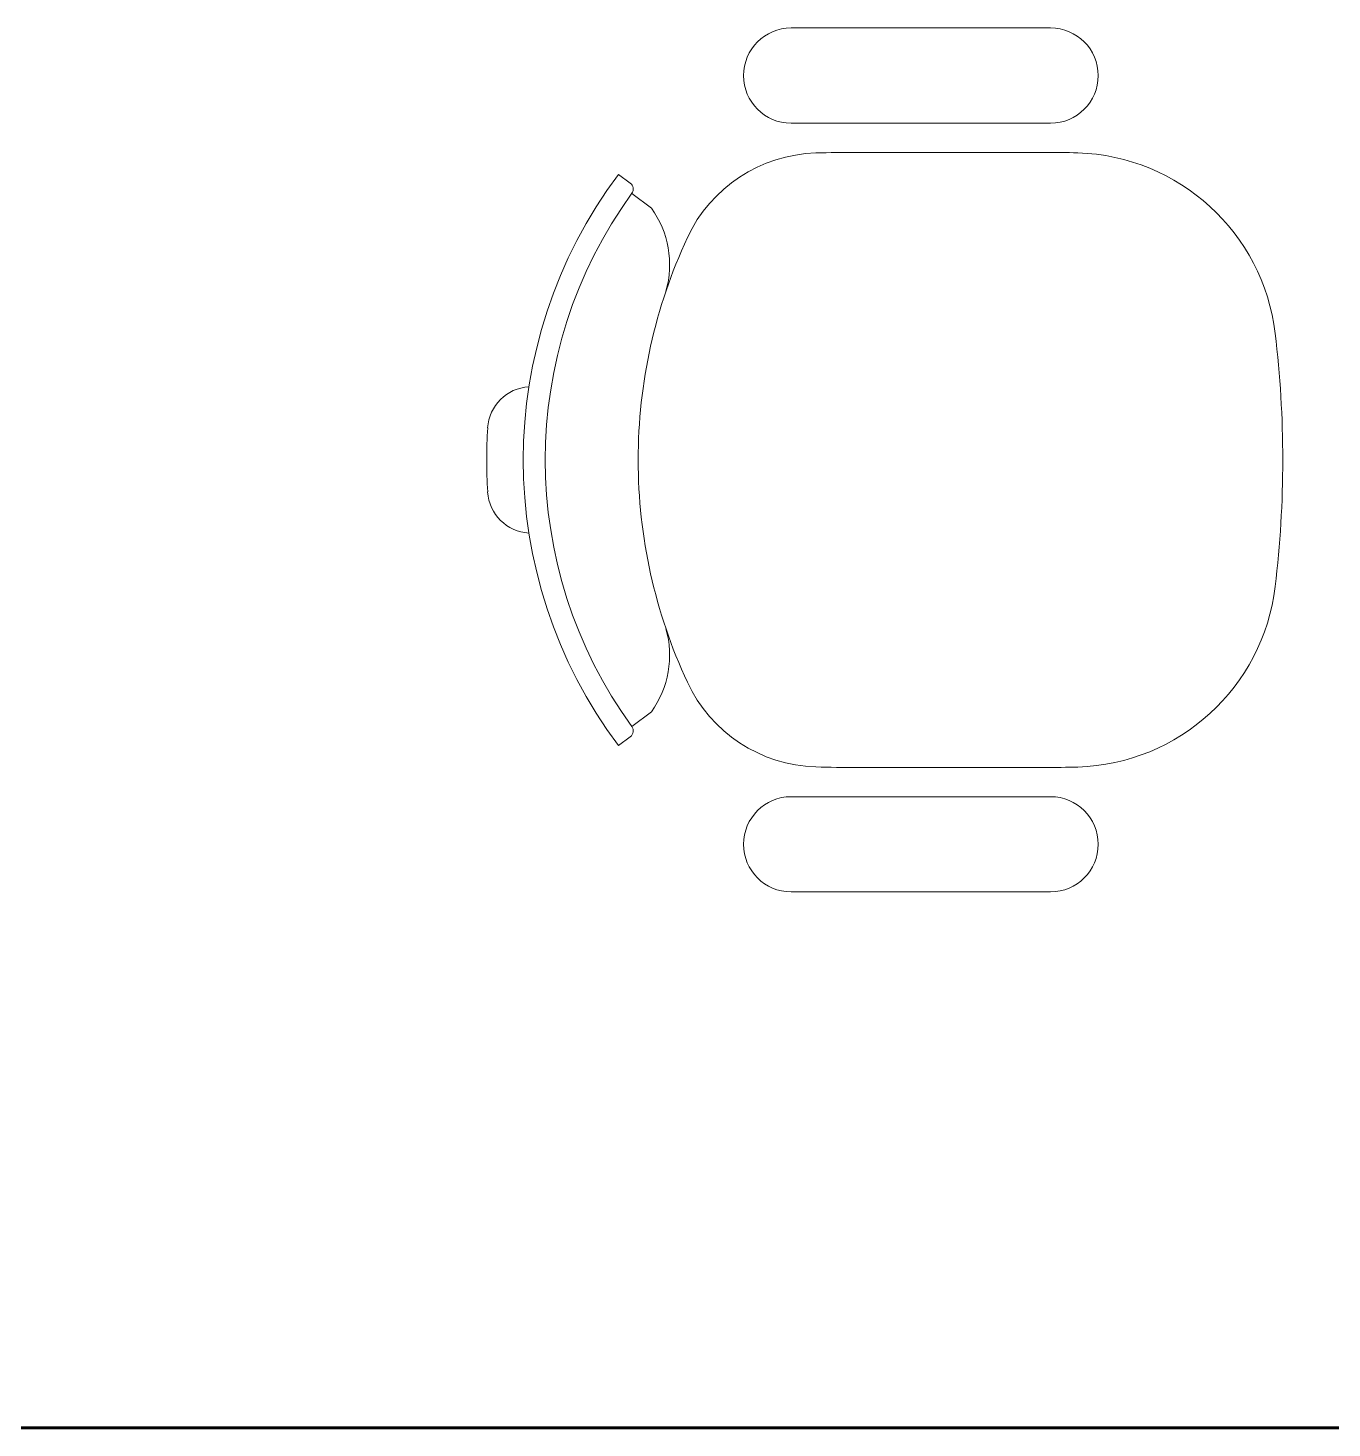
# Model space of a CAD drawing. Header units: millimetres. Extents: x 1127 to 14330, y -137 to 7568.
# Drawn here: x 13152.1 to 13241.1, y 7043.7 to 7139.2 of the extents above; entities that cross this region are included whole.
import ezdxf

# ---------------------------------------------------------------- set-up
doc = ezdxf.new("R2010")
doc.units = ezdxf.units.MM
doc.header["$LTSCALE"] = 0.01
doc.layers.add('0.05', color=8, linetype='Continuous', lineweight=5)
doc.layers.add('0.60', color=4, linetype='Continuous', lineweight=60)

msp = doc.modelspace()

# ---------------------------------------------------------------- linework, layer by layer
at = {"layer": '0.05'}
for p, q in [((13221.871, 7139.248), (13204.16, 7139.248)), ((13221.871, 7132.748), (13204.16, 7132.748)), ((13193.179, 7128.653), (13192.376, 7129.256)), ((13194.622, 7126.947), (13193.279, 7127.953)), ((13194.622, 7092.565), (13193.279, 7091.558)), ((13193.179, 7090.858), (13192.376, 7090.256)), ((13221.871, 7086.764), (13204.16, 7086.764)), ((13221.871, 7080.264), (13204.16, 7080.264))]:
    msp.add_line(p, q, dxfattribs=at)
msp.add_lwpolyline([(13221.462, 7088.756), (13208.654, 7088.756, -0.007386), (13205.848, 7088.797, -0.283766), (13197.076, 7094.576, -0.109248), (13193.719, 7109.756, -0.109248), (13197.076, 7124.935, -0.283766), (13205.848, 7130.714, -0.007386), (13208.654, 7130.756), (13221.462, 7130.756, -0.007546), (13223.725, 7130.722, -0.371031), (13237.203, 7118.397, -0.029876), (13237.719, 7109.756, -0.029876), (13237.203, 7101.115, -0.371031), (13223.725, 7088.79, -0.007546)], format="xyb", close=True, dxfattribs=at)
for centre, radius, start, end in [((13204.16, 7135.998), 3.25, 90, 270), ((13221.871, 7135.998), 3.25, 270, 90), ((13218.376, 7109.756), 32.5, 143.1301, 216.8699), ((13192.879, 7128.253), 0.5, 324.0396, 53.1301), ((13218.376, 7109.756), 31, 144.0396, 215.9604), ((13189.237, 7123.083), 6.627, 344.26037, 35.65949), ((13186.438, 7111.756), 3, 93.37191, 176.41668), ((13218.376, 7109.756), 35, 176.41668, 183.58332), ((13186.438, 7107.756), 3, 183.58332, 266.62809), ((13189.237, 7096.429), 6.627, 324.34051, 15.73963), ((13192.879, 7091.258), 0.5, 306.8699, 35.9604), ((13204.16, 7083.514), 3.25, 90, 270), ((13221.871, 7083.514), 3.25, 270, 90)]:
    msp.add_arc(centre, radius, start, end, dxfattribs=at)
at = {"layer": '0.60'}
for p, q in [((13065.091, 7043.66), (13315.091, 7043.66)), ((13315.091, 7043.66), (13073.591, 7043.66)), ((13080.091, 7043.66), (13315.091, 7043.66))]:
    msp.add_line(p, q, dxfattribs=at)

doc.saveas('drawing.dxf')
